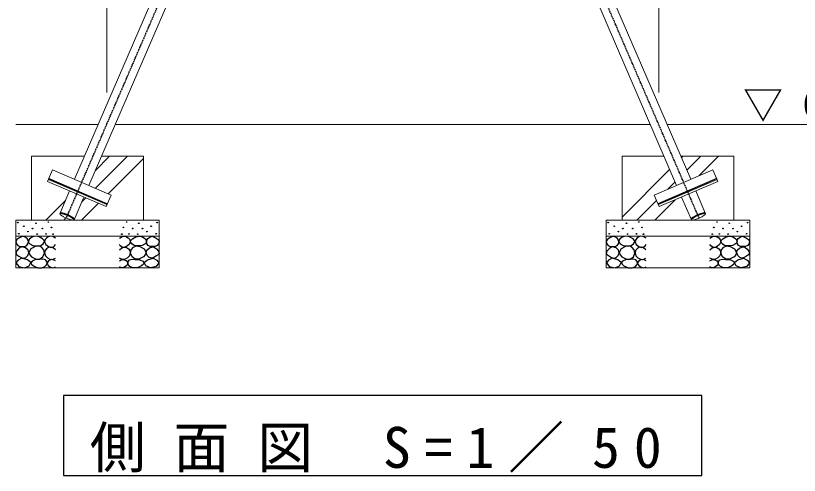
# Model space of a CAD drawing. Units: millimetres, scale not verified, with parts at other scales. Extents: x -35408 to 50, y -49934 to 13350.
# Drawn here: x -11975 to -9520, y 1800 to 3241 of the extents above; entities that cross this region are included whole.
import ezdxf

# ---------------------------------------------------------------- set-up
doc = ezdxf.new("R2010")
doc.units = ezdxf.units.MM
doc.linetypes.add('USER2', pattern=[6, 3, -1, 1, -1])
doc.layers.add('線', color=2, linetype='Continuous', lineweight=25)
doc.layers.add('補助', color=2, linetype='Continuous', lineweight=25)
doc.styles.add('ＭＳ ゴシック', font='')
doc.styles.get('ＭＳ ゴシック').set_extended_font_data('MS Gothic')

msp = doc.modelspace()

# ---------------------------------------------------------------- linework, layer by layer
at = {"layer": '線', "color": 20, "linetype": 'USER2'}
for p, q in [((-11816.198, 2606.494), (-10850, 4848.132)), ((-9833.802, 2606.494), (-10800, 4848.132))]:
    msp.add_line(p, q, dxfattribs=at)
at = {"layer": '線', "color": 7, "lineweight": 13}
for p, q in [((-11790.347, 2727.86), (-10922.547, 4741.21)), ((-9859.653, 2727.86), (-10727.453, 4741.21)), ((-11745.717, 2708.623), (-10877.868, 4722.084)), ((-9904.283, 2708.623), (-10772.132, 4722.084)), ((-11716.151, 2900), (-11975, 2900)), ((-9986.771, 2900), (-11663.229, 2900)), ((-9275, 2900), (-9933.849, 2900)), ((-11759.253, 2800), (-11925, 2800)), ((-11925, 2800), (-11925, 2600)), ((-11575, 2800), (-11706.331, 2800)), ((-11575, 2600), (-11575, 2800)), ((-9943.669, 2800), (-10075, 2800)), ((-10075, 2800), (-10075, 2600)), ((-9725, 2800), (-9890.747, 2800)), ((-9725, 2600), (-9725, 2800)), ((-11875.399, 2721.401), (-11859.726, 2757.763)), ((-11859.726, 2757.763), (-11676.06, 2678.599)), ((-9790.274, 2757.763), (-9973.94, 2678.599)), ((-9774.601, 2721.401), (-9790.274, 2757.763)), ((-11872.65, 2727.779), (-11688.984, 2648.615)), ((-9777.35, 2727.779), (-9961.016, 2648.615)), ((-11875.399, 2721.401), (-11691.733, 2642.237)), ((-9774.601, 2721.401), (-9958.267, 2642.237)), ((-11836.843, 2619.987), (-11806.02, 2691.497)), ((-11691.733, 2642.237), (-11676.06, 2678.599)), ((-9958.267, 2642.237), (-9973.94, 2678.599)), ((-9813.157, 2619.987), (-9843.98, 2691.497)), ((-11792.212, 2600.75), (-11761.39, 2672.26)), ((-9857.788, 2600.75), (-9888.61, 2672.26)), ((-11975, 2600), (-11975, 2450)), ((-11975, 2600), (-11525, 2600)), ((-11525, 2450), (-11525, 2600)), ((-10125, 2600), (-10125, 2450)), ((-10125, 2600), (-9675, 2600)), ((-9675, 2450), (-9675, 2600)), ((-11975, 2550), (-11525, 2550)), ((-10125, 2550), (-9675, 2550)), ((-11975, 2450), (-11525, 2450)), ((-10125, 2450), (-9675, 2450))]:
    msp.add_line(p, q, dxfattribs=at)
at = {"layer": '線'}
for p, q in [((-11871.606, 2730.202), (-11687.94, 2651.037)), ((-9778.394, 2730.202), (-9962.06, 2651.037))]:
    msp.add_line(p, q, dxfattribs=at)
at = {"layer": '線', "color": 7, "lineweight": 13}
for centre, major_axis in [((-11814.527, 2610.369), (-22.315, 9.618)), ((-9835.473, 2610.369), (22.315, 9.618))]:
    msp.add_ellipse(centre, major_axis=major_axis, ratio=0.173648, dxfattribs=at)
at = {"layer": '線'}
for centre, major_axis, start_param, end_param in [((-11813.748, 2612.178), (-22.315, 9.618), 3.14159265, 6.28318531), ((-9836.252, 2612.178), (22.315, 9.618), 0, 3.14159265)]:
    msp.add_ellipse(centre, major_axis=major_axis, ratio=0.173648, start_param=start_param, end_param=end_param, dxfattribs=at)
at = {"layer": '補助', "lineweight": 13}
for p, q in [((-11689.69, 3000), (-11689.69, 5454.75)), ((-9960.31, 3000), (-9960.31, 5454.75)), ((-11725.775, 2754.888), (-11680.663, 2800)), ((-11724.89, 2699.646), (-11624.536, 2800)), ((-9888.899, 2795.713), (-9884.612, 2800)), ((-9871.994, 2756.492), (-9828.485, 2800)), ((-9833.02, 2739.339), (-9772.359, 2800)), ((-11685.669, 2682.741), (-11575, 2793.41)), ((-10075, 2609.612), (-9925.881, 2758.731)), ((-9931.664, 2696.821), (-9908.976, 2719.509)), ((-11880.663, 2600), (-11818.788, 2661.875)), ((-11768.41, 2600), (-11715.8, 2652.61)), ((-11768.294, 2656.243), (-11755.021, 2669.515)), ((-10028.485, 2600), (-9966.695, 2661.79)), ((-9972.359, 2600), (-9908.801, 2663.558)), ((-11824.536, 2600), (-11817.482, 2607.055))]:
    msp.add_line(p, q, dxfattribs=at)
at = {"layer": '補助'}
for points in [[(-11952.551, 2549.402), (-11959.014, 2546.862), (-11965.225, 2543.382), (-11971.083, 2539.344), (-11974.731, 2533.877), (-11973.719, 2526.294), (-11968.711, 2519.935), (-11961.845, 2517.345), (-11954.136, 2517.084), (-11946.523, 2517.688), (-11940.194, 2520.252), (-11936.442, 2525.538), (-11935.125, 2531.976), (-11935.973, 2537.181), (-11938.927, 2542.115), (-11945.087, 2546.942)], [(-11913.127, 2549.493), (-11918.032, 2548.876), (-11923.669, 2546.79), (-11931.64, 2541.002), (-11935.292, 2534.086), (-11934.417, 2530.124), (-11930.696, 2525.707), (-11921.205, 2520.934), (-11911.235, 2519.49), (-11903.885, 2519.318), (-11896.369, 2520.842), (-11888.77, 2525.456), (-11885.016, 2531.653), (-11885.986, 2536.306), (-11890.693, 2541.654), (-11901.361, 2547.861)], [(-11586.873, 2549.493), (-11581.968, 2548.876), (-11576.331, 2546.79), (-11568.36, 2541.002), (-11564.708, 2534.086), (-11565.583, 2530.124), (-11569.304, 2525.707), (-11578.795, 2520.934), (-11588.765, 2519.49), (-11596.115, 2519.318), (-11603.631, 2520.842), (-11611.23, 2525.456), (-11614.984, 2531.653), (-11614.014, 2536.306), (-11609.307, 2541.654), (-11598.639, 2547.861)], [(-11547.449, 2549.402), (-11540.986, 2546.862), (-11534.775, 2543.382), (-11528.917, 2539.344), (-11525.269, 2533.877), (-11526.281, 2526.294), (-11531.289, 2519.935), (-11538.155, 2517.345), (-11545.864, 2517.084), (-11553.477, 2517.688), (-11559.806, 2520.252), (-11563.558, 2525.538), (-11564.875, 2531.976), (-11564.027, 2537.181), (-11561.073, 2542.115), (-11554.913, 2546.942)], [(-10102.551, 2549.402), (-10109.014, 2546.862), (-10115.225, 2543.382), (-10121.083, 2539.344), (-10124.731, 2533.877), (-10123.719, 2526.294), (-10118.711, 2519.935), (-10111.845, 2517.345), (-10104.136, 2517.084), (-10096.523, 2517.688), (-10090.194, 2520.252), (-10086.442, 2525.538), (-10085.125, 2531.976), (-10085.973, 2537.181), (-10088.927, 2542.115), (-10095.087, 2546.942)], [(-10063.127, 2549.493), (-10068.032, 2548.876), (-10073.669, 2546.79), (-10081.64, 2541.002), (-10085.292, 2534.086), (-10084.417, 2530.124), (-10080.696, 2525.707), (-10071.205, 2520.934), (-10061.235, 2519.49), (-10053.885, 2519.318), (-10046.369, 2520.842), (-10038.77, 2525.456), (-10035.016, 2531.653), (-10035.986, 2536.306), (-10040.693, 2541.654), (-10051.361, 2547.861)], [(-9736.873, 2549.493), (-9731.968, 2548.876), (-9726.331, 2546.79), (-9718.36, 2541.002), (-9714.708, 2534.086), (-9715.583, 2530.124), (-9719.304, 2525.707), (-9728.795, 2520.934), (-9738.765, 2519.49), (-9746.115, 2519.318), (-9753.631, 2520.842), (-9761.23, 2525.456), (-9764.984, 2531.653), (-9764.014, 2536.306), (-9759.307, 2541.654), (-9748.639, 2547.861)], [(-9697.449, 2549.402), (-9690.986, 2546.862), (-9684.775, 2543.382), (-9678.917, 2539.344), (-9675.269, 2533.877), (-9676.281, 2526.294), (-9681.289, 2519.935), (-9688.155, 2517.345), (-9695.864, 2517.084), (-9703.477, 2517.688), (-9709.806, 2520.252), (-9713.558, 2525.538), (-9714.875, 2531.976), (-9714.027, 2537.181), (-9711.073, 2542.115), (-9704.913, 2546.942)], [(-11955.086, 2516.45), (-11960.415, 2513.657), (-11965.859, 2509.479), (-11972.308, 2502.659), (-11974.731, 2495.855), (-11971.103, 2491.027), (-11964.592, 2486.666), (-11957.954, 2482.379), (-11951.284, 2480.329), (-11943.64, 2482.776), (-11937.343, 2489.201), (-11934.236, 2497.478), (-11935.759, 2505.994), (-11943.917, 2513.245)], [(-11925.831, 2485.163), (-11913.242, 2478.307), (-11899.883, 2477.324), (-11889.599, 2484.778), (-11884.747, 2496.515), (-11887.027, 2507.293), (-11893.936, 2515.436), (-11902.761, 2518.869), (-11913.938, 2517.598), (-11927.692, 2509.543), (-11933.669, 2498.678), (-11931.034, 2491.484)], [(-11574.169, 2485.163), (-11586.758, 2478.307), (-11600.117, 2477.324), (-11610.401, 2484.778), (-11615.253, 2496.515), (-11612.973, 2507.293), (-11606.064, 2515.436), (-11597.239, 2518.869), (-11586.062, 2517.598), (-11572.308, 2509.543), (-11566.331, 2498.678), (-11568.966, 2491.484)], [(-11544.914, 2516.45), (-11539.585, 2513.657), (-11534.141, 2509.479), (-11527.692, 2502.659), (-11525.269, 2495.855), (-11528.897, 2491.027), (-11535.408, 2486.666), (-11542.046, 2482.379), (-11548.716, 2480.329), (-11556.36, 2482.776), (-11562.657, 2489.201), (-11565.764, 2497.478), (-11564.241, 2505.994), (-11556.083, 2513.245)], [(-10105.086, 2516.45), (-10110.415, 2513.657), (-10115.859, 2509.479), (-10122.308, 2502.659), (-10124.731, 2495.855), (-10121.103, 2491.027), (-10114.592, 2486.666), (-10107.954, 2482.379), (-10101.284, 2480.329), (-10093.64, 2482.776), (-10087.343, 2489.201), (-10084.236, 2497.478), (-10085.759, 2505.994), (-10093.917, 2513.245)], [(-10075.831, 2485.163), (-10063.242, 2478.307), (-10049.883, 2477.324), (-10039.599, 2484.778), (-10034.747, 2496.515), (-10037.027, 2507.293), (-10043.936, 2515.436), (-10052.761, 2518.869), (-10063.938, 2517.598), (-10077.692, 2509.543), (-10083.669, 2498.678), (-10081.034, 2491.484)], [(-9724.169, 2485.163), (-9736.758, 2478.307), (-9750.117, 2477.324), (-9760.401, 2484.778), (-9765.253, 2496.515), (-9762.973, 2507.293), (-9756.064, 2515.436), (-9747.239, 2518.869), (-9736.062, 2517.598), (-9722.308, 2509.543), (-9716.331, 2498.678), (-9718.966, 2491.484)], [(-9694.914, 2516.45), (-9689.585, 2513.657), (-9684.141, 2509.479), (-9677.692, 2502.659), (-9675.269, 2495.855), (-9678.897, 2491.027), (-9685.408, 2486.666), (-9692.046, 2482.379), (-9698.716, 2480.329), (-9706.36, 2482.776), (-9712.657, 2489.201), (-9715.764, 2497.478), (-9714.241, 2505.994), (-9706.083, 2513.245)], [(-11955.905, 2480.517), (-11967.225, 2474.498), (-11974.036, 2465.683), (-11965.549, 2454.413), (-11947.114, 2450.299), (-11932.761, 2456.41), (-11927.335, 2466.782), (-11938.117, 2475.89)], [(-11544.095, 2480.517), (-11532.775, 2474.498), (-11525.964, 2465.683), (-11534.451, 2454.413), (-11552.886, 2450.299), (-11567.239, 2456.41), (-11572.665, 2466.782), (-11561.883, 2475.89)], [(-10105.905, 2480.517), (-10117.225, 2474.498), (-10124.036, 2465.683), (-10115.549, 2454.413), (-10097.114, 2450.299), (-10082.761, 2456.41), (-10077.335, 2466.782), (-10088.117, 2475.89)], [(-9694.095, 2480.517), (-9682.775, 2474.498), (-9675.964, 2465.683), (-9684.451, 2454.413), (-9702.886, 2450.299), (-9717.239, 2456.41), (-9722.665, 2466.782), (-9711.883, 2475.89)], [(-11898.802, 2476.373), (-11906.337, 2476.999), (-11914.479, 2475.562), (-11923.406, 2471.504), (-11927.723, 2466.102), (-11925.037, 2461.419), (-11919.074, 2456.912), (-11912.595, 2453.068), (-11905.289, 2450.695), (-11893.44, 2450.928), (-11883.124, 2455.02), (-11878.421, 2459.827), (-11876.367, 2465.561), (-11877.427, 2470.709), (-11881.503, 2475.292), (-11889.901, 2477.832)], [(-11601.198, 2476.373), (-11593.663, 2476.999), (-11585.521, 2475.562), (-11576.594, 2471.504), (-11572.277, 2466.102), (-11574.963, 2461.419), (-11580.926, 2456.912), (-11587.405, 2453.068), (-11594.711, 2450.695), (-11606.56, 2450.928), (-11616.876, 2455.02), (-11621.579, 2459.827), (-11623.633, 2465.561), (-11622.573, 2470.709), (-11618.497, 2475.292), (-11610.099, 2477.832)], [(-10048.802, 2476.373), (-10056.337, 2476.999), (-10064.479, 2475.562), (-10073.406, 2471.504), (-10077.723, 2466.102), (-10075.037, 2461.419), (-10069.074, 2456.912), (-10062.595, 2453.068), (-10055.289, 2450.695), (-10043.44, 2450.928), (-10033.124, 2455.02), (-10028.421, 2459.827), (-10026.367, 2465.561), (-10027.427, 2470.709), (-10031.503, 2475.292), (-10039.901, 2477.832)], [(-9751.198, 2476.373), (-9743.663, 2476.999), (-9735.521, 2475.562), (-9726.594, 2471.504), (-9722.277, 2466.102), (-9724.963, 2461.419), (-9730.926, 2456.912), (-9737.405, 2453.068), (-9744.711, 2450.695), (-9756.56, 2450.928), (-9766.876, 2455.02), (-9771.579, 2459.827), (-9773.633, 2465.561), (-9772.573, 2470.709), (-9768.497, 2475.292), (-9760.099, 2477.832)], [(-11825, 2050), (-11825, 1800), (-9825, 1800), (-9825, 2050)]]:
    msp.add_lwpolyline(points, close=True, dxfattribs=at)
for points in [[(-11850, 2543.299), (-11858.427, 2548.154), (-11867.11, 2549.636), (-11872.729, 2547.948), (-11877.883, 2544.249), (-11882.355, 2538.941), (-11884.22, 2532.209), (-11880.552, 2523.439), (-11872.496, 2517), (-11864.197, 2514.621), (-11856.971, 2515.733), (-11852.921, 2519.109), (-11850, 2523.654)], [(-11650, 2543.299), (-11641.573, 2548.154), (-11632.89, 2549.636), (-11627.271, 2547.948), (-11622.117, 2544.249), (-11617.645, 2538.941), (-11615.78, 2532.209), (-11619.448, 2523.439), (-11627.504, 2517), (-11635.803, 2514.621), (-11643.029, 2515.733), (-11647.079, 2519.109), (-11650, 2523.654)], [(-10000, 2543.299), (-10008.427, 2548.154), (-10017.11, 2549.636), (-10022.729, 2547.948), (-10027.883, 2544.249), (-10032.355, 2538.941), (-10034.22, 2532.209), (-10030.552, 2523.439), (-10022.496, 2517), (-10014.197, 2514.621), (-10006.971, 2515.733), (-10002.921, 2519.109), (-10000, 2523.654)], [(-9800, 2543.299), (-9791.573, 2548.154), (-9782.89, 2549.636), (-9777.271, 2547.948), (-9772.117, 2544.249), (-9767.645, 2538.941), (-9765.78, 2532.209), (-9769.448, 2523.439), (-9777.504, 2517), (-9785.803, 2514.621), (-9793.029, 2515.733), (-9797.079, 2519.109), (-9800, 2523.654)], [(-11850.317, 2507.178), (-11857.457, 2512.64), (-11865.526, 2515.099), (-11872.231, 2513.875), (-11878.199, 2510.03), (-11882.592, 2504.249), (-11884.22, 2497.039), (-11881.556, 2488.431), (-11875.348, 2481.513), (-11867.709, 2477.642), (-11860.139, 2476.761), (-11854.985, 2478.2), (-11850.317, 2480.88)], [(-11649.683, 2507.178), (-11642.543, 2512.64), (-11634.474, 2515.099), (-11627.769, 2513.875), (-11621.801, 2510.03), (-11617.408, 2504.249), (-11615.78, 2497.039), (-11618.444, 2488.431), (-11624.652, 2481.513), (-11632.291, 2477.642), (-11639.861, 2476.761), (-11645.015, 2478.2), (-11649.683, 2480.88)], [(-10000.317, 2507.178), (-10007.457, 2512.64), (-10015.526, 2515.099), (-10022.231, 2513.875), (-10028.199, 2510.03), (-10032.592, 2504.249), (-10034.22, 2497.039), (-10031.556, 2488.431), (-10025.348, 2481.513), (-10017.709, 2477.642), (-10010.139, 2476.761), (-10004.985, 2478.2), (-10000.317, 2480.88)], [(-9799.683, 2507.178), (-9792.543, 2512.64), (-9784.474, 2515.099), (-9777.769, 2513.875), (-9771.801, 2510.03), (-9767.408, 2504.249), (-9765.78, 2497.039), (-9768.444, 2488.431), (-9774.652, 2481.513), (-9782.291, 2477.642), (-9789.861, 2476.761), (-9795.015, 2478.2), (-9799.683, 2480.88)], [(-11850, 2472.642), (-11856.018, 2475.96), (-11863.308, 2476.761), (-11872.024, 2472.427), (-11876.298, 2465.671), (-11875.686, 2462.001), (-11872.813, 2457.75), (-11865.651, 2452.278), (-11858.238, 2450.462), (-11853.942, 2451.514), (-11850, 2453.631)], [(-11650, 2472.642), (-11643.982, 2475.96), (-11636.692, 2476.761), (-11627.976, 2472.427), (-11623.702, 2465.671), (-11624.314, 2462.001), (-11627.187, 2457.75), (-11634.349, 2452.278), (-11641.762, 2450.462), (-11646.058, 2451.514), (-11650, 2453.631)], [(-10000, 2472.642), (-10006.018, 2475.96), (-10013.308, 2476.761), (-10022.024, 2472.427), (-10026.298, 2465.671), (-10025.686, 2462.001), (-10022.813, 2457.75), (-10015.651, 2452.278), (-10008.238, 2450.462), (-10003.942, 2451.514), (-10000, 2453.631)], [(-9800, 2472.642), (-9793.982, 2475.96), (-9786.692, 2476.761), (-9777.976, 2472.427), (-9773.702, 2465.671), (-9774.314, 2462.001), (-9777.187, 2457.75), (-9784.349, 2452.278), (-9791.762, 2450.462), (-9796.058, 2451.514), (-9800, 2453.631)]]:
    msp.add_lwpolyline(points, dxfattribs=at)
for centre in [(-11968.394, 2592.177), (-11949.383, 2580.77), (-11911.044, 2589.959), (-11872.583, 2594.091), (-11627.417, 2594.091), (-11588.956, 2589.959), (-11550.617, 2580.77), (-11531.606, 2592.177), (-10118.394, 2592.177), (-10099.383, 2580.77), (-10061.044, 2589.959), (-10022.583, 2594.091), (-9777.417, 2594.091), (-9738.956, 2589.959), (-9700.617, 2580.77), (-9681.606, 2592.177), (-11965.225, 2557.323), (-11936.392, 2563.977), (-11922.451, 2573.483), (-11907.559, 2556.373), (-11891.504, 2573.549), (-11879.881, 2556.521), (-11862.582, 2577.063), (-11857.717, 2555.98), (-11642.283, 2555.98), (-11637.418, 2577.063), (-11620.119, 2556.521), (-11608.496, 2573.549), (-11592.441, 2556.373), (-11577.549, 2573.483), (-11563.608, 2563.977), (-11534.775, 2557.323), (-10115.225, 2557.323), (-10086.392, 2563.977), (-10072.451, 2573.483), (-10057.559, 2556.373), (-10041.504, 2573.549), (-10029.881, 2556.521), (-10012.582, 2577.063), (-10007.717, 2555.98), (-9792.283, 2555.98), (-9787.418, 2577.063), (-9770.119, 2556.521), (-9758.496, 2573.549), (-9742.441, 2556.373), (-9727.549, 2573.483), (-9713.608, 2563.977), (-9684.775, 2557.323)]:
    msp.add_circle(centre, 1, dxfattribs=at)

# ---------------------------------------------------------------- texts
at = {"layer": '補助', "style": 'ＭＳ ゴシック'}
for s, insert, char_height, attachment_point in [('\\T1.5;▽GL', (-9695.833, 2908.333), 91.64, 7), ('\\T1.5;側面図\\~S=1／50', (-10825, 1808.333), 128.3, 8)]:
    msp.add_mtext(s, dxfattribs=dict(at, insert=insert, char_height=char_height, attachment_point=attachment_point))

doc.saveas('drawing.dxf')
